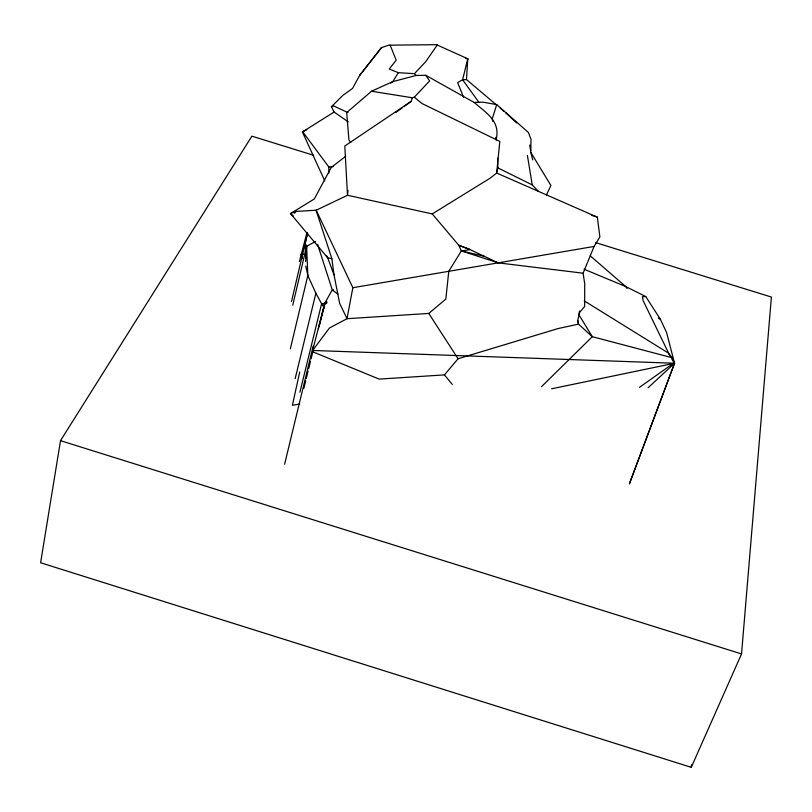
<?xml version="1.0" encoding="UTF-8"?>
<svg xmlns="http://www.w3.org/2000/svg" width="812" height="812" viewBox="0 0 812 812"><rect width="100%" height="100%" fill="white"/><g stroke="black" fill="none" stroke-linecap="round" stroke-linejoin="round"><path stroke-width="1.22" d="M530.825 150.606L531.007 139.349L528.46 132.529L496.711 104.596L482.998 102.16L474.167 102.444L425.742 75.293L416.18 75.475L392.825 81.596L371.531 91.228L346.683 112.614L348.937 139.999L350.814 142.496M496.122 139.837C500.669 121.11 486.692 113.345 474.167 102.444M305.667 261.576L306.621 246.249L305.038 243.813L307.575 232.963M496.406 104.88L466.504 79.566L467.763 58.768L436.48 44.68L388.745 45.178L381.437 47.654L359.554 75.546L352.54 88.427L342.765 95.451L331.448 106.727L334.097 112.026L348.267 121.861M313.655 155.295L251.893 136.172L60.514 440.662L40.6 562.757L691.266 767.32L741.539 653.934L771.4 297.05L595.805 242.676M347.983 190.434L347.506 195.276L316.213 210.217L294.878 211.496L290.493 213.586L327.693 257.8L334.016 274.862L339.609 303.191L346.998 318.7L428.766 313.432L445.829 299.09L448.772 271.299L461.378 250.898L470.178 249.67L498.192 262.855L583.107 273.197L584.721 283.794L584.66 306.449L579.809 312.173L577.88 319.664L578.509 324.14L592.313 336.686L672.143 357.747L674.539 363.238L629.473 483.749M412.323 97.765L411.217 101.327L344.795 146.008L347.506 195.276L432.258 213.921L490.103 178.193L496.7 173.057L499.796 141.4L422.007 103.53L414.313 97.207L412.323 97.765L371.531 91.228M691.266 767.32L691.54 764.792M313.27 345.739L284.596 464.281M316.213 210.217L352.855 287.712L346.998 318.7L329.459 327.997L312.62 350.459L312.59 351.728L379.143 379.102L444.438 374.89L458.08 358.762L558.138 328.545L578.509 324.14L577.616 320.689M299.719 371.906L292.411 405.269L299.679 404.082M579.545 311.067L578.773 314.528L592.313 336.686L541.421 386.786M299.395 261.616L306.916 232.78M291.528 301.404L307.586 233.014M292.736 305.21L306.621 246.249L305.038 243.813L305.83 258.277M290.341 348.845L307.819 275.501L306.621 246.249L315.563 241.499M295.152 378.686L315.878 293.203L307.819 275.501L305.769 266.052M299.912 392.176L321.603 303.759L315.878 293.203M467.763 58.768L462.607 79.779L457.643 82.54L463.581 97.298M303.84 388.309L305.657 380.919M306.266 378.463L308.083 371.074M308.692 368.618L310.509 361.228M311.118 358.772L312.935 351.383M319.299 325.541L325.104 303.13M318.355 328.758L324.729 303.383L331.54 291.092L333.275 289.701L332.311 289.985L317.563 244.31M496.609 172.164L497.888 167.881L497.563 158.167M496.711 104.596L492.275 118.856L492.732 121.333M629.432 483.668L674.539 363.238L666.561 332.443L660.42 319.36L645.763 296.563L625.697 286.545L584.061 269.198M583.107 273.197L594.11 246.442L599.875 236.881L597.317 217.149L496.7 173.057M324.749 180.853L302.399 131.96L334.097 112.026M546.395 195.053L550.922 185.512L530.916 152.554L529.728 145.023M416.18 75.475L414.424 73.679L398.306 72.684L392.825 81.596L390.785 83.068M324.364 307.9L321.603 303.759L325.348 303.241M437.323 44.873L425.762 61.641L414.424 73.679M359.554 75.546L381.437 47.654M295.791 211.749L294.482 213.231L293.325 212.368M414.313 97.207L429.619 80.916L425.742 75.293M648.108 387.76L674.539 363.238L312.62 350.459L324.759 303.394L326.201 303.241M345.699 156.269L331.215 167.475L314.295 198.981L290.493 213.586L293.325 215.982M395.921 112.401L402.041 107.976M404.082 106.504L411.217 101.327M639.501 387.334L674.163 362.771L671.747 358.813M325.439 303.708L321.603 303.759M302.399 131.96L306.834 129.656M331.448 106.727L333.722 105.966L348.033 112.635M551.632 388.786L674.539 363.238M326.008 302.318L326.84 302.165L326.708 301.556M324.912 303.241L326.962 302.785M352.855 287.712L594.11 246.442M302.551 131.605L328.789 166.937L333.458 166.541M466.504 79.566L462.607 79.779L479.09 102.545M645.763 296.563L642.414 296.684L643.104 300.582L669.93 355.849M301.11 254.288L303.617 254.329L301.11 254.288L302.165 258.795M334.016 274.862L331.875 258.734L327.693 257.8L326.454 255.597M432.258 213.921L458.81 245.305L461.378 250.898L484.196 256.267M465.56 58.302L467.935 59.022M60.514 440.662L741.539 653.934M591.42 215.271L597.317 217.149M461.378 250.898L498.192 262.855M398.306 72.684L389.242 69.05L396.215 60.149L390.125 45.157M497.888 167.881L532.236 184.892L538.143 191.114M584.244 300.887L668.114 352.885L672.143 357.747M658.339 318.06L660.42 319.36M332.311 289.985L337.904 294.137M500.192 108.077L503.978 111.274M505.876 112.878L516.676 122.886M590.233 255.821L625.697 286.545L627.097 288.524M444.438 374.89L452.304 384.441M428.766 313.432L458.08 358.762M316.091 210.257L331.875 258.734M530.916 152.554L532.743 159.883M495.726 137.39L496.183 139.867M527.394 155.396L532.236 184.892M328.789 166.937L328.901 172.976M470.006 249.507L458.81 245.305L470.006 249.507"/></g></svg>
